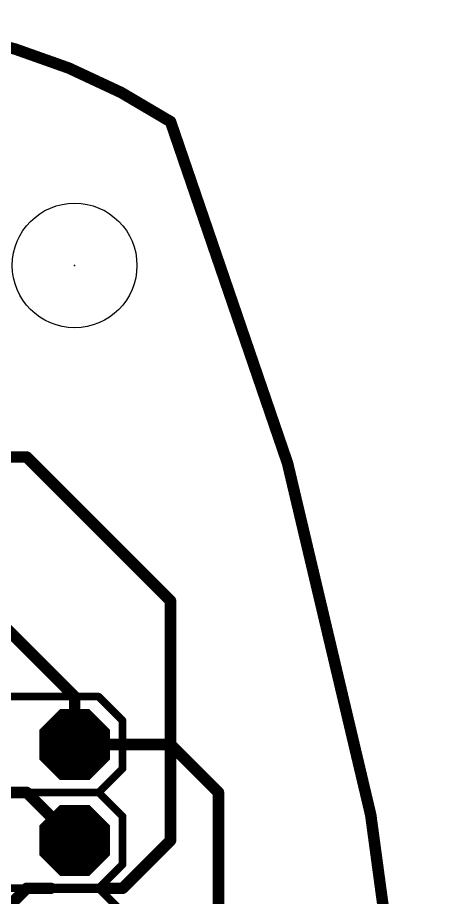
# Model space of a CAD drawing. Extents: x -33 to 32.5, y -8.9 to 49.7.
# Drawn here: x 21.35 to 32.5, y 26.43 to 49.75 of the extents above; entities that cross this region are included whole.
import ezdxf

# ---------------------------------------------------------------- set-up
doc = ezdxf.new("R2010")
doc.units = 0
for name, color, linetype in [('1', 12, 'CONTINUOUS'), ('16', 132, 'CONTINUOUS'), ('17', 110, 'CONTINUOUS'), ('20', 53, 'CONTINUOUS'), ('21', 41, 'CONTINUOUS'), ('23', 53, 'CONTINUOUS'), ('51', 53, 'CONTINUOUS')]:
    doc.layers.add(name, color=color, linetype=linetype)

# ---------------------------------------------------------------- blocks, each defined once
blk = doc.blocks.new('RECT')
blk.add_solid([(-0.5, -0.5), (0.5, -0.5), (-0.5, 0.5), (0.5, 0.5)])
blk = doc.blocks.new('OCTAGONP')
at = {"const_width": 0.5}
blk.add_lwpolyline([(-0.25, -0.1036), (-0.25, 0.1036), (-0.1036, 0.25), (0.1036, 0.25), (0.25, 0.1036), (0.25, -0.1036), (0.1036, -0.25), (-0.1036, -0.25), (-0.25, -0.1036), (-0.25, 0.1036)], dxfattribs=at)

msp = doc.modelspace()

# ---------------------------------------------------------------- linework, layer by layer
at = {"layer": '1', "const_width": 0.3048}
for points in [[(22.86, 30.48), (25.4, 30.48)], [(25.4, 30.48), (26.67, 29.21)], [(26.67, 29.21), (26.67, 22.86)]]:
    msp.add_lwpolyline(points, dxfattribs=at)
at = {"layer": '1', "const_width": 0.1524}
for points in [[(22.86, 30.5562, 1), (22.86, 30.4038)], [(25.4539, 30.5339, 1), (25.3461, 30.4261)], [(25.4, 30.4038, 1), (25.4, 30.5562)], [(26.7462, 29.21, 1), (26.5938, 29.21)], [(26.6161, 29.1561, 1), (26.7239, 29.2639)]]:
    msp.add_lwpolyline(points, format="xyb", dxfattribs=at)
at = {"layer": '16'}
for points, const_width in [([(-12.7, 38.1), (21.59, 38.1)], 0.3048), ([(21.59, 38.1), (25.4, 34.29)], 0.3048), ([(20.447, 34.163), (22.86, 31.75)], 0.3048), ([(25.4, 34.29), (25.4, 27.94)], 0.3048), ([(22.86, 31.75), (22.86, 30.48)], 0.3048), ([(20.955, 29.21), (21.59, 29.21)], 0.3048), ([(21.59, 29.21), (22.86, 27.94)], 0.3048), ([(25.4, 27.94), (24.13, 26.67)], 0.3048), ([(21.59, 26.67), (20.32, 25.4)], 0.3048), ([(22.225, 26.67), (21.59, 26.67)], 0.3048), ([(24.13, 26.67), (23.622, 26.67)], 0.3048), ([(23.622, 26.67), (22.225, 26.67)], 0.254)]:
    msp.add_lwpolyline(points, dxfattribs=dict(at, const_width=const_width))
for points, const_width in [([(21.6439, 38.1539, 1), (21.5361, 38.0461)], 0.1524), ([(21.59, 38.0238, 1), (21.59, 38.1762)], 0.1524), ([(25.4762, 34.29, 1), (25.3238, 34.29)], 0.1524), ([(25.3461, 34.2361, 1), (25.4539, 34.3439)], 0.1524), ([(22.9362, 31.75, 1), (22.7838, 31.75)], 0.1524), ([(22.8061, 31.6961, 1), (22.9139, 31.8039)], 0.1524), ([(22.7838, 30.48, 1), (22.9362, 30.48)], 0.1524), ([(21.6439, 29.2639, 1), (21.5361, 29.1561)], 0.1524), ([(21.59, 29.1338, 1), (21.59, 29.2862)], 0.1524), ([(22.8061, 27.8861, 1), (22.9139, 27.9939)], 0.1524), ([(25.3238, 27.94, 1), (25.4762, 27.94)], 0.1524), ([(25.4539, 27.8861, 1), (25.3461, 27.9939)], 0.1524), ([(21.59, 26.7462, 1), (21.59, 26.5938)], 0.1524), ([(21.6439, 26.6161, 1), (21.5361, 26.7239)], 0.1524), ([(22.225, 26.5938, 1), (22.225, 26.7462)], 0.1524), ([(23.622, 26.7462, 1), (23.622, 26.5938)], 0.1524), ([(24.13, 26.5938, 1), (24.13, 26.7462)], 0.1524), ([(22.225, 26.7335, 1), (22.225, 26.6065)], 0.127), ([(23.622, 26.6065, 1), (23.622, 26.7335)], 0.127), ([(24.0761, 26.7239, 1), (24.1839, 26.6161)], 0.1524)]:
    msp.add_lwpolyline(points, format="xyb", dxfattribs=dict(at, const_width=const_width))
at = {"layer": '20'}
for points, const_width in [([(25.4, 46.99, 0.1696), (15.24, 49.53)], 0.3048), ([(31.75, 0, 0.1228), (25.4, 46.99)], 0.3048), ([(25.4708, 47.0182, 1), (25.3292, 46.9618)], 0.1524), ([(25.3582, 46.9263, 1), (25.4418, 47.0537)], 0.1524)]:
    msp.add_lwpolyline(points, format="xyb", dxfattribs=dict(at, const_width=const_width))
msp.add_circle((22.86, 43.18), 1.651, dxfattribs=at)
at = {"layer": '21', "const_width": 0.2032}
for points in [[(19.685, 31.75), (23.495, 31.75)], [(23.495, 31.75), (24.13, 31.115)], [(24.13, 31.115), (24.13, 29.845)], [(24.13, 29.845), (23.495, 29.21)], [(23.495, 29.21), (19.685, 29.21)], [(23.495, 29.21), (24.13, 28.575)], [(24.13, 28.575), (24.13, 27.305)], [(24.13, 27.305), (23.495, 26.67)], [(23.495, 26.67), (19.685, 26.67)], [(23.495, 26.67), (24.13, 26.035)]]:
    msp.add_lwpolyline(points, dxfattribs=at)
at = {"layer": '21', "const_width": 0.1016}
for points in [[(23.5309, 31.7859, 1), (23.4591, 31.7141)], [(23.495, 31.6992, 1), (23.495, 31.8008)], [(24.1808, 31.115, 1), (24.0792, 31.115)], [(24.0941, 31.0791, 1), (24.1659, 31.1509)], [(24.0792, 29.845, 1), (24.1808, 29.845)], [(24.1659, 29.8091, 1), (24.0941, 29.8809)], [(23.5309, 29.2459, 1), (23.4591, 29.1741)], [(23.4591, 29.2459, 1), (23.5309, 29.1741)], [(23.495, 29.1592, 1), (23.495, 29.2608)], [(24.1808, 28.575, 1), (24.0792, 28.575)], [(24.0941, 28.5391, 1), (24.1659, 28.6109)], [(24.0792, 27.305, 1), (24.1808, 27.305)], [(24.1659, 27.2691, 1), (24.0941, 27.3409)], [(23.5309, 26.7059, 1), (23.4591, 26.6341)], [(23.4591, 26.7059, 1), (23.5309, 26.6341)], [(23.495, 26.6192, 1), (23.495, 26.7208)]]:
    msp.add_lwpolyline(points, format="xyb", dxfattribs=at)
at = {"layer": '23'}
msp.add_point((22.86, 43.18), dxfattribs=at)

# ---------------------------------------------------------------- block references
at = {"layer": '17', "xscale": 1.8796, "yscale": 1.8796, "rotation": 270}
for p in [(22.86, 30.48), (22.86, 30.48), (22.86, 27.94), (22.86, 27.94)]:
    msp.add_blockref('OCTAGONP', p, dxfattribs=at)
at = {"layer": '51', "xscale": 0.508, "yscale": 0.508, "rotation": 270}
for p in [(22.86, 30.48), (22.86, 27.94)]:
    msp.add_blockref('RECT', p, dxfattribs=at)

doc.saveas('drawing.dxf')
